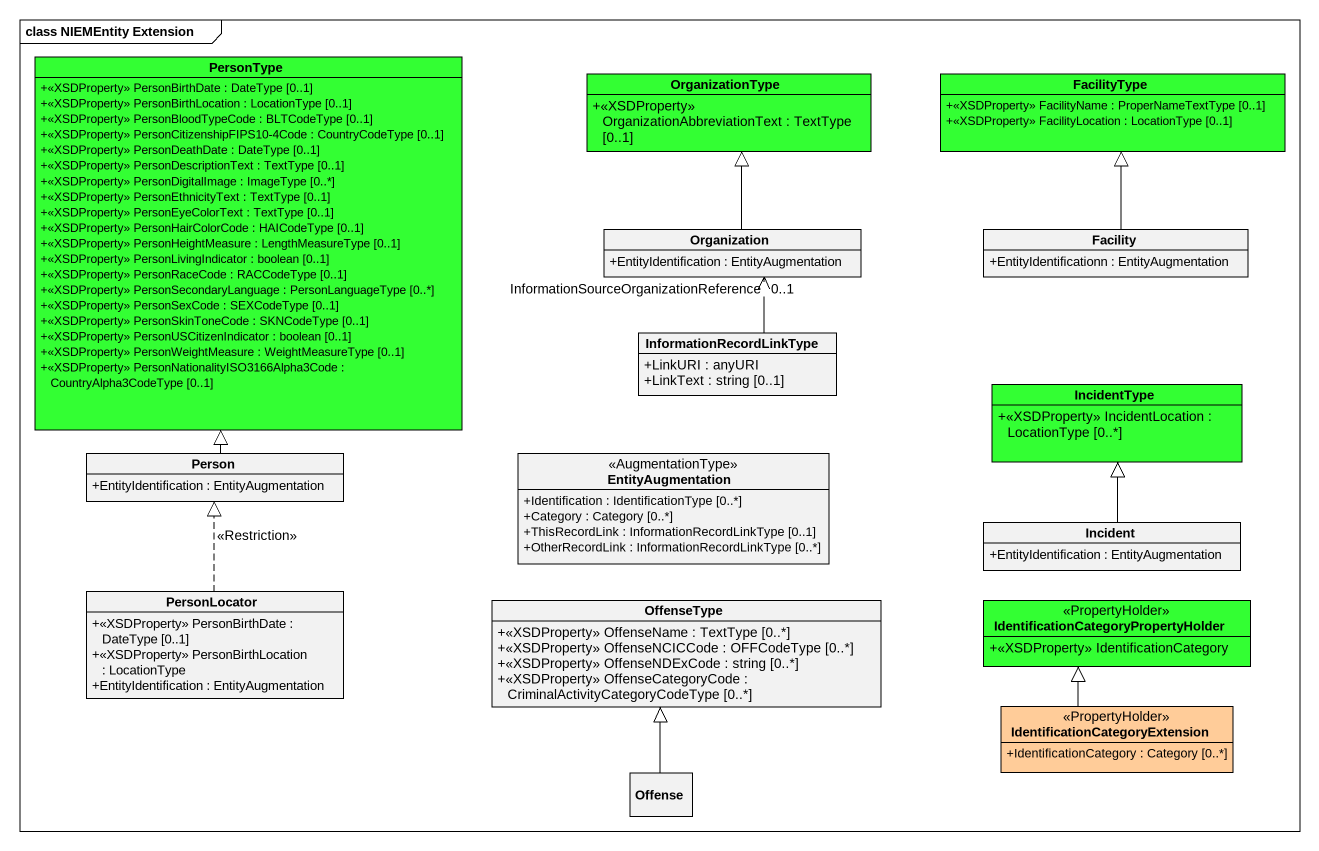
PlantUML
@startuml
mainframe class NIEMEntity Extension
hide circle
hide empty members
skinparam classAttributeIconSize 0
class PersonType #33FF33 {
  +<<XSDProperty>> PersonBirthDate : DateType [0..1]
  +<<XSDProperty>> PersonBirthLocation : LocationType [0..1]
  +<<XSDProperty>> PersonBloodTypeCode : BLTCodeType [0..1]
  +<<XSDProperty>> PersonCitizenshipFIPS10-4Code : CountryCodeType [0..1]
  +<<XSDProperty>> PersonDeathDate : DateType [0..1]
  +<<XSDProperty>> PersonDescriptionText : TextType [0..1]
  +<<XSDProperty>> PersonDigitalImage : ImageType [0..*]
  +<<XSDProperty>> PersonEthnicityText : TextType [0..1]
  +<<XSDProperty>> PersonEyeColorText : TextType [0..1]
  +<<XSDProperty>> PersonHairColorCode : HAICodeType [0..1]
  +<<XSDProperty>> PersonHeightMeasure : LengthMeasureType [0..1]
  +<<XSDProperty>> PersonLivingIndicator : boolean [0..1]
  +<<XSDProperty>> PersonRaceCode : RACCodeType [0..1]
  +<<XSDProperty>> PersonSecondaryLanguage : PersonLanguageType [0..*]
  +<<XSDProperty>> PersonSexCode : SEXCodeType [0..1]
  +<<XSDProperty>> PersonSkinToneCode : SKNCodeType [0..1]
  +<<XSDProperty>> PersonUSCitizenIndicator : boolean [0..1]
  +<<XSDProperty>> PersonWeightMeasure : WeightMeasureType [0..1]
  +<<XSDProperty>> PersonNationalityISO3166Alpha3Code : CountryAlpha3CodeType [0..1]
}
class OrganizationType #33FF33 {
  +<<XSDProperty>> OrganizationAbbreviationText : TextType [0..1]
}
class FacilityType #33FF33 {
  +<<XSDProperty>> FacilityName : ProperNameTextType [0..1]
  +<<XSDProperty>> FacilityLocation : LocationType [0..1]
}
class Organization {
  +EntityIdentification : EntityAugmentation
}
class Facility {
  +EntityIdentificationn : EntityAugmentation
}
class InformationRecordLinkType {
  +LinkURI : anyURI
  +LinkText : string [0..1]
}
class IncidentType #33FF33 {
  +<<XSDProperty>> IncidentLocation : LocationType [0..*]
}
class "Person" as Person_ {
  +EntityIdentification : EntityAugmentation
}
class EntityAugmentation <<AugmentationType>> {
  +Identification : IdentificationType [0..*]
  +Category : Category [0..*]
  +ThisRecordLink : InformationRecordLinkType [0..1]
  +OtherRecordLink : InformationRecordLinkType [0..*]
}
class Incident {
  +EntityIdentification : EntityAugmentation
}
class PersonLocator {
  +<<XSDProperty>> PersonBirthDate : DateType [0..1]
  +<<XSDProperty>> PersonBirthLocation : LocationType
  +EntityIdentification : EntityAugmentation
}
class OffenseType {
  +<<XSDProperty>> OffenseName : TextType [0..*]
  +<<XSDProperty>> OffenseNCICCode : OFFCodeType [0..*]
  +<<XSDProperty>> OffenseNDExCode : string [0..*]
  +<<XSDProperty>> OffenseCategoryCode : CriminalActivityCategoryCodeType [0..*]
}
class "IdentificationCategoryPropertyHolder" as IdentificationCategoryProper <<PropertyHolder>> #33FF33 {
  +<<XSDProperty>> IdentificationCategory
}
class "IdentificationCategoryExtension" as IdentificationCategoryExtens <<PropertyHolder>> #FFCC99 {
  +IdentificationCategory : Category [0..*]
}
class Offense
Organization -up-|> OrganizationType
Facility -up-|> FacilityType
InformationRecordLinkType -up-> "InformationSourceOrganizationReference\n0..1" Organization
Person_ -up-|> PersonType
Incident -up-|> IncidentType
PersonLocator .up.|> Person_ : <<Restriction>>
IdentificationCategoryExtens -up-|> IdentificationCategoryProper
Offense -up-|> OffenseType
@enduml
